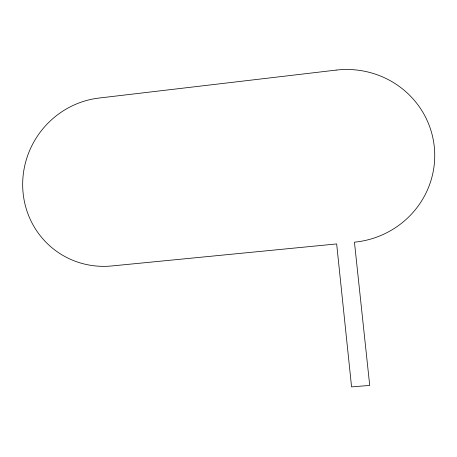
<?xml version="1.0" encoding="UTF-8"?>
<svg xmlns="http://www.w3.org/2000/svg" width="457" height="457" viewBox="0 0 457 457"><rect width="100%" height="100%" fill="white"/><g stroke="black" fill="none" stroke-linecap="round" stroke-linejoin="round"><path stroke-width="0.69" d="M336.112 70.104L99.038 98.044A85.339 82.643 -54.5 0 0 22.913 190.9A85.339 82.643 -54.5 0 0 111.788 265.957L336.66 243.929L351.57 386.896L369.713 385.417L354.449 242.187A88.601 86.533 -7.7 0 0 434.259 146.548A88.601 86.533 -7.7 0 0 336.112 70.104"/></g></svg>
